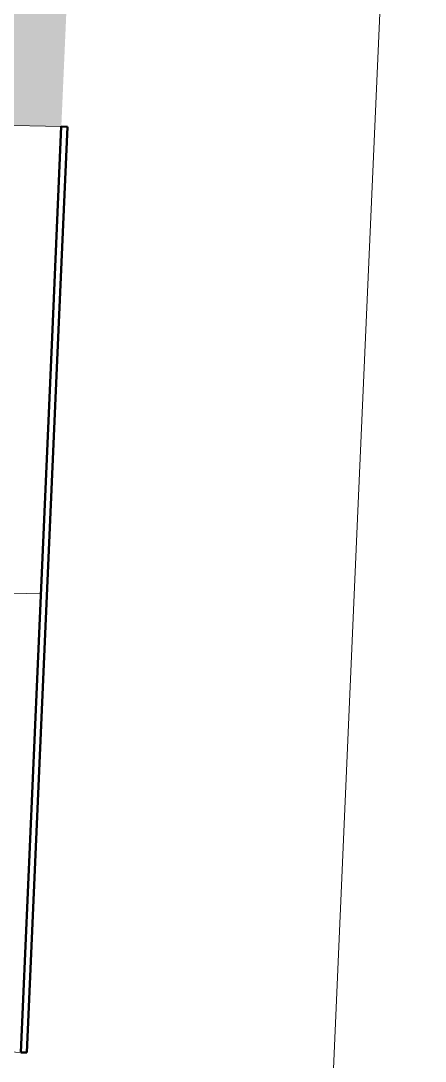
# Model space of a CAD drawing. Header units: centimetres. Extents: x 63871 to 181827, y -95930 to 42199.
# Drawn here: x 178443 to 179760, y -29388 to -26004 of the extents above; entities that cross this region are included whole.
import ezdxf

# ---------------------------------------------------------------- set-up
doc = ezdxf.new("R2010")
doc.units = ezdxf.units.CM
for name, color, linetype, lineweight in [('03_PARSEL_ALN_YENI', 40, 'Continuous', 0), ('ARA SINIRLAR', 225, 'Continuous', 15), ('ARM_Pen_No__252', 8, 'Continuous', 18), ('PARSEL SINIRI', 12, 'Continuous', 50)]:
    doc.layers.add(name, color=color, linetype=linetype, lineweight=lineweight)

msp = doc.modelspace()

# ---------------------------------------------------------------- hatches: boundary and pattern name
at = {"layer": 'ARM_Pen_No__252'}
h = msp.add_hatch(dxfattribs=at)
h.set_pattern_fill('AR-HBONE', color=256, scale=0.51)
h.set_pattern_definition([(45, (0, -50000), (0, 73.27889), [155.448, -51.816]), (135, (36.64, -49963.36), (7e-15, 73.27889), [155.448, -51.816])])
h.paths.add_polyline_path([(175831.7, -22792.7), (175698, -25837), (170756.8, -25732.5), (171754.5, -22792.7)], flags=16)
h.paths.add_polyline_path([(172826.5, -19554.1), (175594.7, -11397.4), (175086.1, -11173.9), (170154.1, -25719.7), (167433.7, -25662.2), (167268.2, -26108.9), (178575.2, -26347.5), (178595, -25898.2), (176249, -25848.6), (176859.4, -11953.3), (176318.3, -11715.5), (176016.1, -19117.2), (175993.1, -19117.2), (175975.4, -19521.1)])
h.paths.add_polyline_path([(175975.4, -19521.1), (172826.5, -19554.1), (171829.1, -22492.9), (175844.9, -22492.9)])

# ---------------------------------------------------------------- linework, layer by layer
at = {"layer": '03_PARSEL_ALN_YENI'}
msp.add_line((179540, -27622.4), (179760, -22627.5), dxfattribs=at)
at = {"layer": '03_PARSEL_ALN_YENI', "lineweight": 0}
for p, q in [((179540, -27622.4), (179760, -22627.5)), ((179321, -32617.3), (179540, -27622.4))]:
    msp.add_line(p, q, dxfattribs=at)
at = {"layer": 'ARA SINIRLAR', "color": 5}
for p, q in [((178575.2, -26347.9), (167268.2, -26108.9)), ((166730, -27561.8), (178508.4, -27867.6))]:
    msp.add_line(p, q, dxfattribs=at)
at = {"layer": 'ARA SINIRLAR'}
msp.add_lwpolyline([(166567.6, -29013.5), (178463.3, -29360.2)], dxfattribs=at)
at = {"layer": 'PARSEL SINIRI'}
for p, q in [((178595.2, -26348.3), (178575.3, -26347.9)), ((178528.4, -27868.1), (178528.4, -27868.1))]:
    msp.add_line(p, q, dxfattribs=at)
for points in [[(178443.3, -29359.4), (178496.3, -28145.5), (178546.1, -27007.9), (178575.2, -26347.5)], [(178463.3, -29360.2), (178516.2, -28146.4), (178566.1, -27008.7), (178595.2, -26348.3)], [(178443.3, -29359.6), (178463.3, -29360.2)]]:
    msp.add_lwpolyline(points, dxfattribs=at)

doc.saveas('drawing.dxf')
